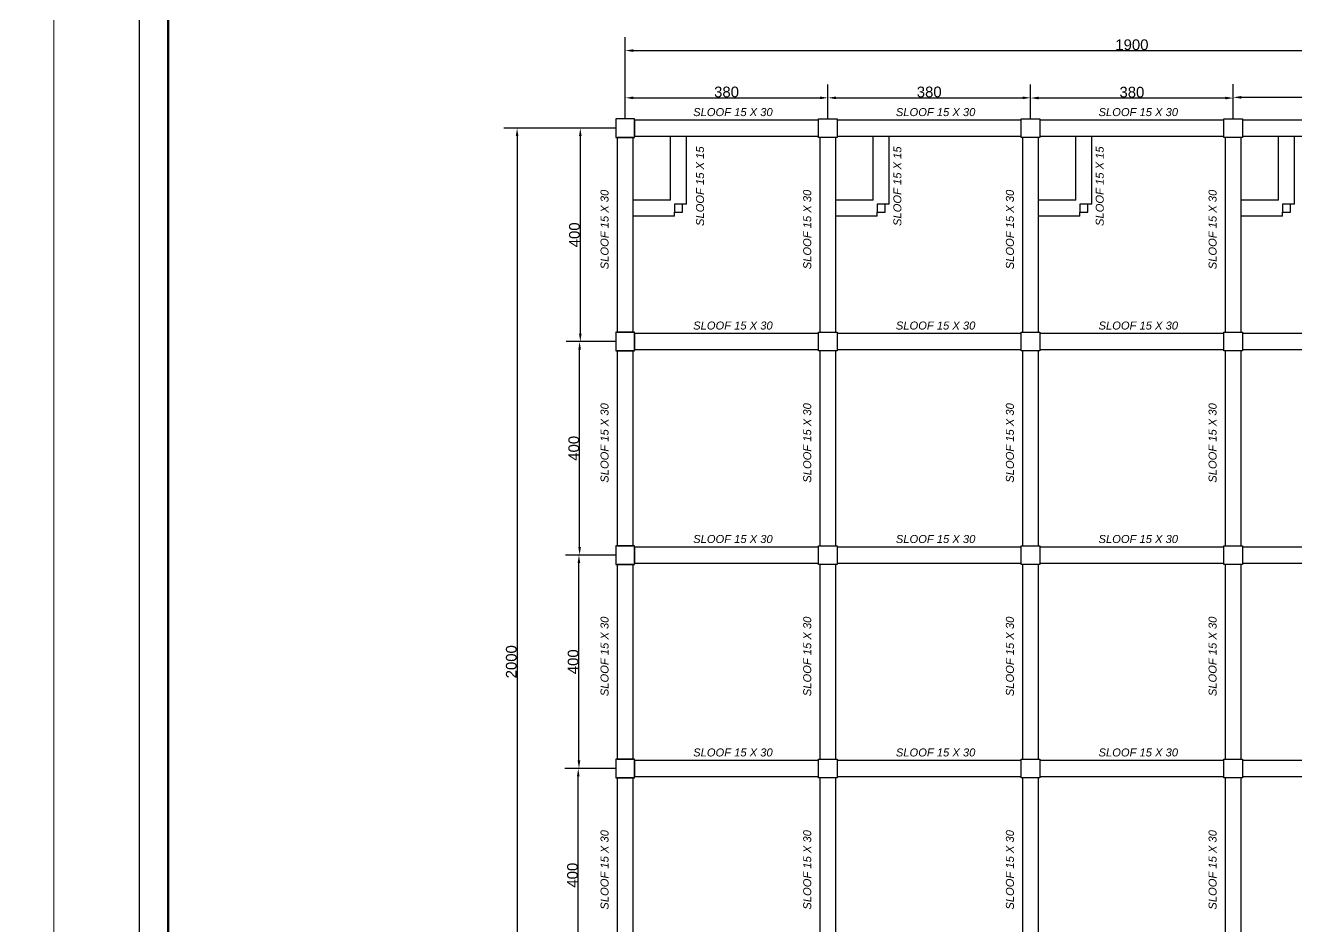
# Model space of a CAD drawing. Header units: centimetres. Extents: x -377343 to 693706, y 194584 to 813780.
# Drawn here: x 159648 to 162032, y 498769 to 500458 of the extents above; entities that cross this region are included whole.
import ezdxf

# ---------------------------------------------------------------- set-up
doc = ezdxf.new("R2010")
doc.units = ezdxf.units.CM
doc.header["$PDMODE"] = 3
for name, color, linetype in [('balok', 235, 'Continuous'), ('KOLOM', 11, 'Continuous'), ('Layer1', 7, 'Continuous'), ('PIPA', 11, 'Continuous')]:
    doc.layers.add(name, color=color, linetype=linetype)
doc.layers.add('Kertas', color=252, linetype='Continuous', lineweight=20)
doc.layers.add('Legenda', color=252, linetype='Continuous', lineweight=20)
doc.styles.get("Standard").update_dxf_attribs({"font": 'arial.ttf'})
doc.dimstyles.new('ISO-25', dxfattribs={"dimtxt": 2.5, "dimasz": 2.5, "dimexe": 1.25, "dimexo": 0.625, "dimtad": 1, "dimtxsty": 'Standard', "dimcen": 2.5, "dimadec": 0, "dimazin": 0, "dimtfac": 1, "dimtmove": 0, "dimatfit": 3, "dimfxl": 1, "dimarcsym": 0})

# ---------------------------------------------------------------- blocks, each defined once
blk = doc.blocks.new('*D36')
at = {"layer": 'Defpoints', "color": 0, "transparency": 16777216}
for p in [(161153, 500322.5), (160773, 500283.2), (161153, 500283.2)]:
    blk.add_point(p, dxfattribs=at)
at = {"layer": 'Layer1', "color": 0, "lineweight": -2, "transparency": 16777216}
for p, q in [((160773, 500283.8), (160773, 500347.5)), ((161153, 500283.8), (161153, 500347.5)), ((160788, 500322.5), (161138, 500322.5))]:
    blk.add_line(p, q, dxfattribs=at)
at = {"layer": 'Layer1', "color": 0, "transparency": 16777216}
for points in [[(160788, 500325), (160788, 500320), (160773, 500322.5)], [(161138, 500325), (161138, 500320), (161153, 500322.5)]]:
    blk.add_solid(points, dxfattribs=at)
at = {"layer": 'Layer1', "color": 0, "transparency": 16777216, "insert": (160963, 500333.4), "char_height": 20, "attachment_point": 5}
blk.add_mtext('380', dxfattribs=at)
blk = doc.blocks.new('*D29')
at = {"layer": 'Defpoints', "color": 0, "transparency": 16777216}
for p in [(161533, 500322.5), (161153, 500283.2), (161533, 500283.2)]:
    blk.add_point(p, dxfattribs=at)
at = {"layer": 'Layer1', "color": 0, "lineweight": -2, "transparency": 16777216}
for p, q in [((161153, 500283.8), (161153, 500347.5)), ((161533, 500283.8), (161533, 500347.5)), ((161168, 500322.5), (161518, 500322.5))]:
    blk.add_line(p, q, dxfattribs=at)
at = {"layer": 'Layer1', "color": 0, "transparency": 16777216}
for points in [[(161168, 500325), (161168, 500320), (161153, 500322.5)], [(161518, 500325), (161518, 500320), (161533, 500322.5)]]:
    blk.add_solid(points, dxfattribs=at)
at = {"layer": 'Layer1', "color": 0, "transparency": 16777216, "insert": (161343, 500333.4), "char_height": 20, "attachment_point": 5}
blk.add_mtext('380', dxfattribs=at)
blk = doc.blocks.new('*D30')
at = {"layer": 'Defpoints', "color": 0, "transparency": 16777216}
for p in [(161533, 500322.1), (161533, 500283.2), (161913, 500283.2)]:
    blk.add_point(p, dxfattribs=at)
at = {"layer": 'Layer1', "color": 0, "lineweight": -2, "transparency": 16777216}
for p, q in [((161533, 500283.8), (161533, 500347.1)), ((161913, 500283.8), (161913, 500347.1)), ((161898, 500322.1), (161548, 500322.1))]:
    blk.add_line(p, q, dxfattribs=at)
at = {"layer": 'Layer1', "color": 0, "transparency": 16777216}
for points in [[(161548, 500324.6), (161548, 500319.6), (161533, 500322.1)], [(161898, 500324.6), (161898, 500319.6), (161913, 500322.1)]]:
    blk.add_solid(points, dxfattribs=at)
at = {"layer": 'Layer1', "color": 0, "transparency": 16777216, "insert": (161723, 500333), "char_height": 20, "attachment_point": 5}
blk.add_mtext('380', dxfattribs=at)
blk = doc.blocks.new('*D31')
at = {"layer": 'Defpoints', "color": 0, "transparency": 16777216}
for p in [(161913, 500323.4), (161913, 500283.2), (162293, 500283.2)]:
    blk.add_point(p, dxfattribs=at)
at = {"layer": 'Layer1', "color": 0, "lineweight": -2, "transparency": 16777216}
for p, q in [((161913, 500283.8), (161913, 500348.4)), ((162293, 500283.8), (162293, 500348.4)), ((162278, 500323.4), (161928, 500323.4))]:
    blk.add_line(p, q, dxfattribs=at)
at = {"layer": 'Layer1', "color": 0, "transparency": 16777216}
for points in [[(161928, 500325.9), (161928, 500320.9), (161913, 500323.4)], [(162278, 500325.9), (162278, 500320.9), (162293, 500323.4)]]:
    blk.add_solid(points, dxfattribs=at)
at = {"layer": 'Layer1', "color": 0, "transparency": 16777216, "insert": (162103, 500334.2), "char_height": 20, "attachment_point": 5}
blk.add_mtext('380', dxfattribs=at)
blk = doc.blocks.new('*D25')
at = {"layer": 'Defpoints', "color": 0, "transparency": 16777216}
for p in [(162673, 500411), (160773, 500283.2), (162673, 500283.2)]:
    blk.add_point(p, dxfattribs=at)
at = {"layer": 'Layer1', "color": 0, "lineweight": -2, "transparency": 16777216}
for p, q in [((160773, 500283.8), (160773, 500436)), ((162673, 500283.8), (162673, 500436)), ((160788, 500411), (162658, 500411))]:
    blk.add_line(p, q, dxfattribs=at)
at = {"layer": 'Layer1', "color": 0, "transparency": 16777216}
for points in [[(160788, 500413.5), (160788, 500408.5), (160773, 500411)], [(162658, 500413.5), (162658, 500408.5), (162673, 500411)]]:
    blk.add_solid(points, dxfattribs=at)
at = {"layer": 'Layer1', "color": 0, "transparency": 16777216, "insert": (161723, 500421.9), "char_height": 20, "attachment_point": 5}
blk.add_mtext('1900', dxfattribs=at)
blk = doc.blocks.new('*D32')
at = {"layer": 'Defpoints', "color": 0, "transparency": 16777216}
for p in [(160755.5, 500265.7), (160688.8, 499865.7), (160755.5, 499865.7)]:
    blk.add_point(p, dxfattribs=at)
at = {"layer": 'Layer1', "color": 0, "lineweight": -2, "transparency": 16777216}
for p, q in [((160754.9, 500265.7), (160663.8, 500265.7)), ((160688.8, 500250.7), (160688.8, 499880.7)), ((160754.9, 499865.7), (160663.8, 499865.7))]:
    blk.add_line(p, q, dxfattribs=at)
at = {"layer": 'Layer1', "color": 0, "transparency": 16777216}
for points in [[(160686.3, 500250.7), (160691.3, 500250.7), (160688.8, 500265.7)], [(160686.3, 499880.7), (160691.3, 499880.7), (160688.8, 499865.7)]]:
    blk.add_solid(points, dxfattribs=at)
at = {"layer": 'Layer1', "color": 0, "transparency": 16777216, "insert": (160677.9, 500065.7), "char_height": 20, "attachment_point": 5, "rotation": 90}
blk.add_mtext('400', dxfattribs=at)
blk = doc.blocks.new('*D33')
at = {"layer": 'Defpoints', "color": 0, "transparency": 16777216}
for p in [(160687.5, 499865.7), (160755.5, 499865.7), (160755.5, 499465.7)]:
    blk.add_point(p, dxfattribs=at)
at = {"layer": 'Layer1', "color": 0, "lineweight": -2, "transparency": 16777216}
for p, q in [((160754.9, 499865.7), (160662.5, 499865.7)), ((160687.5, 499480.7), (160687.5, 499850.7)), ((160754.9, 499465.7), (160662.5, 499465.7))]:
    blk.add_line(p, q, dxfattribs=at)
at = {"layer": 'Layer1', "color": 0, "transparency": 16777216}
for points in [[(160685, 499850.7), (160690, 499850.7), (160687.5, 499865.7)], [(160685, 499480.7), (160690, 499480.7), (160687.5, 499465.7)]]:
    blk.add_solid(points, dxfattribs=at)
at = {"layer": 'Layer1', "color": 0, "transparency": 16777216, "insert": (160676.7, 499665.7), "char_height": 20, "attachment_point": 5, "rotation": 90}
blk.add_mtext('400', dxfattribs=at)
blk = doc.blocks.new('*D34')
at = {"layer": 'Defpoints', "color": 0, "transparency": 16777216}
for p in [(160686.3, 499465.7), (160754.9, 499465.7), (160755.5, 499065.7)]:
    blk.add_point(p, dxfattribs=at)
at = {"layer": 'Layer1', "color": 0, "lineweight": -2, "transparency": 16777216}
for p, q in [((160754.3, 499465.7), (160661.3, 499465.7)), ((160686.3, 499080.7), (160686.3, 499450.7)), ((160754.9, 499065.7), (160661.3, 499065.7))]:
    blk.add_line(p, q, dxfattribs=at)
at = {"layer": 'Layer1', "color": 0, "transparency": 16777216}
for points in [[(160683.8, 499450.7), (160688.8, 499450.7), (160686.3, 499465.7)], [(160683.8, 499080.7), (160688.8, 499080.7), (160686.3, 499065.7)]]:
    blk.add_solid(points, dxfattribs=at)
at = {"layer": 'Layer1', "color": 0, "transparency": 16777216, "insert": (160675.4, 499265.7), "char_height": 20, "attachment_point": 5, "rotation": 90}
blk.add_mtext('400', dxfattribs=at)
blk = doc.blocks.new('*D27')
at = {"layer": 'Defpoints', "color": 0, "transparency": 16777216}
for p in [(160685, 499065.7), (160754.9, 499065.7), (160755.5, 498665.7)]:
    blk.add_point(p, dxfattribs=at)
at = {"layer": 'Layer1', "color": 0, "lineweight": -2, "transparency": 16777216}
for p, q in [((160754.3, 499065.7), (160660, 499065.7)), ((160685, 498680.7), (160685, 499050.7)), ((160754.9, 498665.7), (160660, 498665.7))]:
    blk.add_line(p, q, dxfattribs=at)
at = {"layer": 'Layer1', "color": 0, "transparency": 16777216}
for points in [[(160682.5, 499050.7), (160687.5, 499050.7), (160685, 499065.7)], [(160682.5, 498680.7), (160687.5, 498680.7), (160685, 498665.7)]]:
    blk.add_solid(points, dxfattribs=at)
at = {"layer": 'Layer1', "color": 0, "transparency": 16777216, "insert": (160674.2, 498865.7), "char_height": 20, "attachment_point": 5, "rotation": 90}
blk.add_mtext('400', dxfattribs=at)
blk = doc.blocks.new('*D26')
at = {"layer": 'Defpoints', "color": 0, "transparency": 16777216}
for p in [(160755.5, 500265.7), (160570.3, 498265.7), (160754.9, 498265.7)]:
    blk.add_point(p, dxfattribs=at)
at = {"layer": 'Layer1', "color": 0, "lineweight": -2, "transparency": 16777216}
for p, q in [((160754.9, 500265.7), (160545.3, 500265.7)), ((160570.3, 500250.7), (160570.3, 498280.7)), ((160754.3, 498265.7), (160545.3, 498265.7))]:
    blk.add_line(p, q, dxfattribs=at)
at = {"layer": 'Layer1', "color": 0, "transparency": 16777216}
for points in [[(160567.8, 500250.7), (160572.8, 500250.7), (160570.3, 500265.7)], [(160567.8, 498280.7), (160572.8, 498280.7), (160570.3, 498265.7)]]:
    blk.add_solid(points, dxfattribs=at)
at = {"layer": 'Layer1', "color": 0, "transparency": 16777216, "insert": (160559.5, 499265.7), "char_height": 20, "attachment_point": 5, "rotation": 90}
blk.add_mtext('2000', dxfattribs=at)

msp = doc.modelspace()

# ---------------------------------------------------------------- linework, layer by layer
at = {"layer": 'balok'}
for p, q in [((160858.013, 500130.685), (160858.013, 500250.685)), ((160888.013, 500123.185), (160888.013, 500250.685)), ((161238.013, 500130.685), (161238.013, 500250.685)), ((161268.013, 500123.185), (161268.013, 500250.685)), ((161618.013, 500130.685), (161618.013, 500250.685)), ((161648.013, 500123.185), (161648.013, 500250.685)), ((161998.013, 500130.685), (161998.013, 500250.685)), ((162028.013, 500123.185), (162028.013, 500250.685)), ((160858.013, 500130.685), (160788.013, 500130.685)), ((161238.013, 500130.685), (161168.013, 500130.685)), ((161618.013, 500130.685), (161548.013, 500130.685)), ((161998.013, 500130.685), (161928.013, 500130.685)), ((160865.513, 500100.685), (160865.513, 500108.185)), ((160888.013, 500123.185), (160880.513, 500123.185)), ((161245.513, 500100.685), (161245.513, 500108.185)), ((161268.013, 500123.185), (161260.513, 500123.185)), ((161625.513, 500100.685), (161625.513, 500108.185)), ((161648.013, 500123.185), (161640.513, 500123.185)), ((162005.513, 500100.685), (162005.513, 500108.185)), ((162028.013, 500123.185), (162020.513, 500123.185)), ((160865.513, 500100.685), (160788.013, 500100.685)), ((161245.513, 500100.685), (161168.013, 500100.685)), ((161625.513, 500100.685), (161548.013, 500100.685)), ((162005.513, 500100.685), (161928.013, 500100.685))]:
    msp.add_line(p, q, dxfattribs=at)
for points in [[(160790.513, 500250.685), (161135.513, 500250.685), (161135.513, 500280.685), (160790.513, 500280.685)], [(161170.513, 500250.685), (161515.513, 500250.685), (161515.513, 500280.685), (161170.513, 500280.685)], [(161550.513, 500250.685), (161895.513, 500250.685), (161895.513, 500280.685), (161550.513, 500280.685)], [(161930.513, 500250.685), (162275.513, 500250.685), (162275.513, 500280.685), (161930.513, 500280.685)], [(160758.013, 500248.185), (160758.013, 499883.185), (160788.013, 499883.185), (160788.013, 500248.185)], [(161138.013, 500248.185), (161138.013, 499883.185), (161168.013, 499883.185), (161168.013, 500248.185)], [(161518.013, 500248.185), (161518.013, 499883.185), (161548.013, 499883.185), (161548.013, 500248.185)], [(161898.013, 500248.185), (161898.013, 499883.185), (161928.013, 499883.185), (161928.013, 500248.185)], [(160790.513, 499850.685), (161135.513, 499850.685), (161135.513, 499880.685), (160790.513, 499880.685)], [(161170.513, 499850.685), (161515.513, 499850.685), (161515.513, 499880.685), (161170.513, 499880.685)], [(161550.513, 499850.685), (161895.513, 499850.685), (161895.513, 499880.685), (161550.513, 499880.685)], [(161930.513, 499850.685), (162275.513, 499850.685), (162275.513, 499880.685), (161930.513, 499880.685)], [(160758.013, 499848.185), (160758.013, 499483.185), (160788.013, 499483.185), (160788.013, 499848.185)], [(161138.013, 499848.185), (161138.013, 499483.185), (161168.013, 499483.185), (161168.013, 499848.185)], [(161518.013, 499848.185), (161518.013, 499483.185), (161548.013, 499483.185), (161548.013, 499848.185)], [(161898.013, 499848.185), (161898.013, 499483.185), (161928.013, 499483.185), (161928.013, 499848.185)], [(160790.513, 499450.685), (161135.513, 499450.685), (161135.513, 499480.685), (160790.513, 499480.685)], [(161170.513, 499450.685), (161515.513, 499450.685), (161515.513, 499480.685), (161170.513, 499480.685)], [(161550.513, 499450.685), (161895.513, 499450.685), (161895.513, 499480.685), (161550.513, 499480.685)], [(161930.513, 499450.685), (162275.513, 499450.685), (162275.513, 499480.685), (161930.513, 499480.685)], [(160758.013, 499448.185), (160758.013, 499083.185), (160788.013, 499083.185), (160788.013, 499448.185)], [(161138.013, 499448.185), (161138.013, 499083.185), (161168.013, 499083.185), (161168.013, 499448.185)], [(161518.013, 499448.185), (161518.013, 499083.185), (161548.013, 499083.185), (161548.013, 499448.185)], [(161898.013, 499448.185), (161898.013, 499083.185), (161928.013, 499083.185), (161928.013, 499448.185)], [(160790.513, 499050.685), (161135.513, 499050.685), (161135.513, 499080.685), (160790.513, 499080.685)], [(161170.513, 499050.685), (161515.513, 499050.685), (161515.513, 499080.685), (161170.513, 499080.685)], [(161550.513, 499050.685), (161895.513, 499050.685), (161895.513, 499080.685), (161550.513, 499080.685)], [(161930.513, 499050.685), (162275.513, 499050.685), (162275.513, 499080.685), (161930.513, 499080.685)], [(160758.013, 499048.185), (160758.013, 498683.185), (160788.013, 498683.185), (160788.013, 499048.185)], [(161138.013, 499048.185), (161138.013, 498683.185), (161168.013, 498683.185), (161168.013, 499048.185)], [(161518.013, 499048.185), (161518.013, 498683.185), (161548.013, 498683.185), (161548.013, 499048.185)], [(161898.013, 499048.185), (161898.013, 498683.185), (161928.013, 498683.185), (161928.013, 499048.185)]]:
    msp.add_lwpolyline(points, close=True, dxfattribs=at)
at = {"layer": 'Kertas'}
for points in [[(155261.218, 500796.755), (159701.972, 500796.755), (159701.972, 497618.673), (155261.218, 497618.673)], [(159701.972, 500796.755), (164142.726, 500796.755), (164142.726, 497618.673), (159701.972, 497618.673)]]:
    msp.add_lwpolyline(points, close=True, dxfattribs=at)
at = {"layer": 'KOLOM'}
for points in [[(160755.513, 500248.185), (160790.513, 500248.185), (160790.513, 500283.185), (160755.513, 500283.185)], [(161135.513, 500283.185), (161170.513, 500283.185), (161170.513, 500248.185), (161135.513, 500248.185)], [(161515.513, 500283.185), (161550.513, 500283.185), (161550.513, 500248.185), (161515.513, 500248.185)], [(161895.513, 500283.185), (161930.513, 500283.185), (161930.513, 500248.185), (161895.513, 500248.185)], [(160755.513, 499848.185), (160790.513, 499848.185), (160790.513, 499883.185), (160755.513, 499883.185)], [(161135.513, 499883.185), (161170.513, 499883.185), (161170.513, 499848.185), (161135.513, 499848.185)], [(161515.513, 499883.185), (161550.513, 499883.185), (161550.513, 499848.185), (161515.513, 499848.185)], [(161895.513, 499883.185), (161930.513, 499883.185), (161930.513, 499848.185), (161895.513, 499848.185)], [(160755.513, 499448.185), (160790.513, 499448.185), (160790.513, 499483.185), (160755.513, 499483.185)], [(161135.513, 499483.185), (161170.513, 499483.185), (161170.513, 499448.185), (161135.513, 499448.185)], [(161515.513, 499483.185), (161550.513, 499483.185), (161550.513, 499448.185), (161515.513, 499448.185)], [(161895.513, 499483.185), (161930.513, 499483.185), (161930.513, 499448.185), (161895.513, 499448.185)], [(160755.513, 499048.185), (160790.513, 499048.185), (160790.513, 499083.185), (160755.513, 499083.185)], [(161135.513, 499083.185), (161170.513, 499083.185), (161170.513, 499048.185), (161135.513, 499048.185)], [(161515.513, 499083.185), (161550.513, 499083.185), (161550.513, 499048.185), (161515.513, 499048.185)], [(161895.513, 499083.185), (161930.513, 499083.185), (161930.513, 499048.185), (161895.513, 499048.185)]]:
    msp.add_lwpolyline(points, close=True, dxfattribs=at)
at = {"layer": 'Layer1'}
for points in [[(160865.513, 500108.185), (160880.513, 500108.185), (160880.513, 500123.185), (160865.513, 500123.185)], [(161245.513, 500108.185), (161260.513, 500108.185), (161260.513, 500123.185), (161245.513, 500123.185)], [(161625.513, 500108.185), (161640.513, 500108.185), (161640.513, 500123.185), (161625.513, 500123.185)], [(162005.513, 500108.185), (162020.513, 500108.185), (162020.513, 500123.185), (162005.513, 500123.185)]]:
    msp.add_lwpolyline(points, close=True, dxfattribs=at)
at = {"layer": 'Legenda', "color": 5, "lineweight": 30}
msp.add_lwpolyline([(159862.481, 500636.246), (164035.72, 500636.246), (164035.72, 497725.679), (159862.481, 497725.679)], close=True, dxfattribs=at)
at = {"layer": 'Legenda', "color": 1, "lineweight": 50}
msp.add_lwpolyline([(159915.985, 500582.743), (163286.677, 500582.743), (163286.677, 497779.182), (159915.985, 497779.182)], close=True, dxfattribs=at)
at = {"layer": 'PIPA', "lineweight": 35, "extrusion": (0, 0.816497, 0.57735), "elevation": 193451.324}
msp.add_lwpolyline([(-421704.212, -325591.681), (-159560.265, -63447.734), (377343.333, -600351.331), (-158232.47, -1135927.133), (-693706.405, -600453.199), (-454216.825, -360963.619)], dxfattribs=at)

# ---------------------------------------------------------------- texts
at = {"layer": 'Layer1', "char_height": 15, "attachment_point": 1}
for insert in [(160900.403, 500303.268), (161280.403, 500303.268), (161660.403, 500303.268), (160900.403, 499903.268), (161280.403, 499903.268), (161660.403, 499903.268), (160900.403, 499503.268), (161280.403, 499503.268), (161660.403, 499503.268), (160900.403, 499103.268), (161280.403, 499103.268), (161660.403, 499103.268)]:
    msp.add_mtext_dynamic_manual_height_columns('{\\fArial|b0|i1|c0|p34;SLOOF 15 X 30}', width=159.09775, gutter_width=12.5, heights=[0], dxfattribs=dict(at, insert=insert))
at = {"layer": 'Layer1', "char_height": 15, "attachment_point": 1, "rotation": 90}
for s, insert in [('{\\fArial|b0|i1|c0|p34;SLOOF 15 X 15}', (160905.692, 500082.289)), ('{\\fArial|b0|i1|c0|p34;SLOOF 15 X 15}', (161275.759, 500082.289)), ('{\\fArial|b0|i1|c0|p34;SLOOF 15 X 15}', (161655.154, 500082.289)), ('{\\fArial|b0|i1|c0|p34;SLOOF 15 X 30}', (160726.756, 500001.194)), ('{\\fArial|b0|i1|c0|p34;SLOOF 15 X 30}', (161106.756, 500001.194)), ('{\\fArial|b0|i1|c0|p34;SLOOF 15 X 30}', (161486.756, 500001.194)), ('{\\fArial|b0|i1|c0|p34;SLOOF 15 X 30}', (161866.756, 500001.194)), ('{\\fArial|b0|i1|c0|p34;SLOOF 15 X 30}', (160726.756, 499601.194)), ('{\\fArial|b0|i1|c0|p34;SLOOF 15 X 30}', (161106.756, 499601.194)), ('{\\fArial|b0|i1|c0|p34;SLOOF 15 X 30}', (161486.756, 499601.194)), ('{\\fArial|b0|i1|c0|p34;SLOOF 15 X 30}', (161866.756, 499601.194)), ('{\\fArial|b0|i1|c0|p34;SLOOF 15 X 30}', (160726.756, 499201.194)), ('{\\fArial|b0|i1|c0|p34;SLOOF 15 X 30}', (161106.756, 499201.194)), ('{\\fArial|b0|i1|c0|p34;SLOOF 15 X 30}', (161486.756, 499201.194)), ('{\\fArial|b0|i1|c0|p34;SLOOF 15 X 30}', (161866.756, 499201.194)), ('{\\fArial|b0|i1|c0|p34;SLOOF 15 X 30}', (160726.756, 498801.194)), ('{\\fArial|b0|i1|c0|p34;SLOOF 15 X 30}', (161106.756, 498801.194)), ('{\\fArial|b0|i1|c0|p34;SLOOF 15 X 30}', (161486.756, 498801.194)), ('{\\fArial|b0|i1|c0|p34;SLOOF 15 X 30}', (161866.756, 498801.194))]:
    msp.add_mtext_dynamic_manual_height_columns(s, width=159.09775, gutter_width=12.5, heights=[0], dxfattribs=dict(at, insert=insert))

# ---------------------------------------------------------------- dimensions: what is measured, and where the dimension line sits
at = {"layer": 'Layer1'}
for base, p1, p2, picture, middle in [((162673.013, 500411.045), (160773.013, 500283.185), (162673.013, 500283.185), '*D25', (161723.013, 500421.882)), ((161153.013, 500322.53), (160773.013, 500283.185), (161153.013, 500283.185), '*D36', (160963.013, 500333.373)), ((161533.013, 500322.53), (161153.013, 500283.185), (161533.013, 500283.185), '*D29', (161343.013, 500333.373)), ((161533.013, 500322.113), (161913.013, 500283.185), (161533.013, 500283.185), '*D30', (161723.013, 500332.956)), ((161913.013, 500323.363), (162293.013, 500283.185), (161913.013, 500283.185), '*D31', (162103.013, 500334.206))]:
    dim = msp.add_linear_dim(base=base, p1=p1, p2=p2, dimstyle='ISO-25', override={"dimtxt": 20, "dimasz": 15, "dimexe": 25}, dxfattribs=at)
    dim.commit()
    dim.dimension.update_dxf_attribs({"geometry": picture, "text_midpoint": middle})
for base, p1, p2, picture, middle in [((160570.331, 498265.685), (160755.513, 500265.685), (160754.888, 498265.685), '*D26', (160559.494, 499265.685)), ((160688.761, 499865.685), (160755.513, 500265.685), (160755.513, 499865.685), '*D32', (160677.925, 500065.685)), ((160687.511, 499865.685), (160755.513, 499465.685), (160755.513, 499865.685), '*D33', (160676.675, 499665.685)), ((160686.261, 499465.685), (160755.513, 499065.685), (160754.888, 499465.685), '*D34', (160675.425, 499265.685)), ((160685.011, 499065.685), (160755.513, 498665.685), (160754.888, 499065.685), '*D27', (160674.175, 498865.685))]:
    dim = msp.add_linear_dim(base=base, p1=p1, p2=p2, angle=90, dimstyle='ISO-25', override={"dimtxt": 20, "dimasz": 15, "dimexe": 25}, dxfattribs=at)
    dim.commit()
    dim.dimension.update_dxf_attribs({"geometry": picture, "text_midpoint": middle})

doc.saveas('drawing.dxf')
